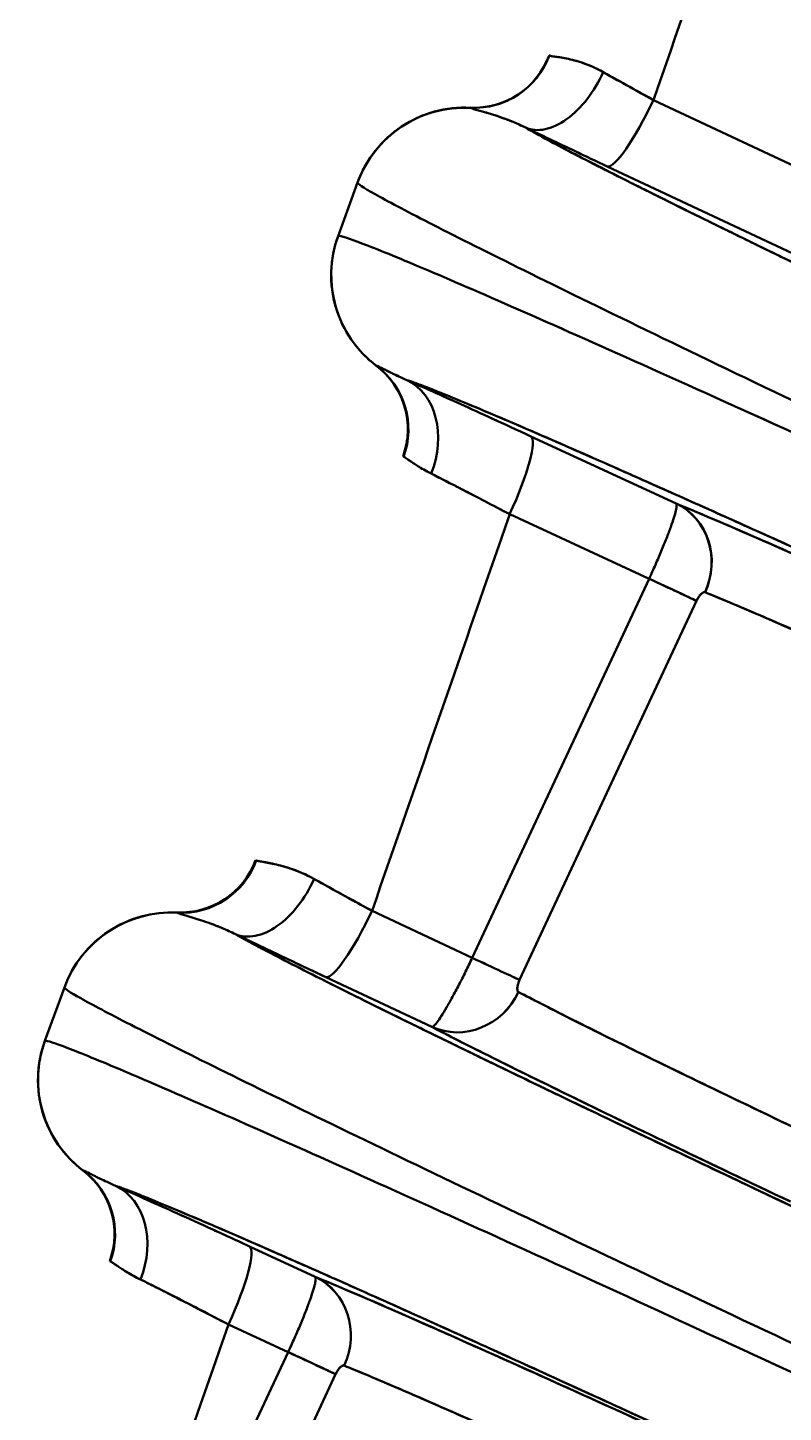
# Model space of a CAD drawing. Header units: millimetres. Extents: x -142 to 142, y -208 to 161.
# Drawn here: x -111.48 to -104.84, y -150.39 to -138.22 of the extents above; entities that cross this region are included whole.
import ezdxf

# ---------------------------------------------------------------- set-up
doc = ezdxf.new("R2010")
doc.units = ezdxf.units.MM
doc.layers.add('1', color=7, linetype='Continuous', true_color=0xffffff)

msp = doc.modelspace()

# ---------------------------------------------------------------- linework, layer by layer
at = {"layer": '1', "color": 251, "linetype": 'Continuous', "lineweight": 50}
for p, q in [((-105.983, -138.851, 1.184), (-104.406, -139.593, 1.492)), ((-105.983, -138.851, -1.184), (-104.406, -139.593, -1.492)), ((-106.389, -139.434, -1.861), (-104.76, -140.2, -2.179)), ((-106.389, -139.434, 1.861), (-104.76, -140.2, 2.179)), ((-108.582, -139.576, 0), (-108.754, -140.047, 0)), ((-107.061, -141.807, 1.931), (-105.784, -142.397, 2.179)), ((-107.061, -141.807, -1.931), (-105.784, -142.397, -2.179)), ((-107.246, -142.492, -1.254), (-106.022, -143.059, -1.492)), ((-107.246, -142.492, 1.254), (-106.022, -143.059, 1.492)), ((-106.022, -143.059, -1.492), (-107.575, -146.39, -1.492)), ((-107.575, -146.39, 1.492), (-106.022, -143.059, 1.492)), ((-107.159, -146.585, 1.878), (-105.605, -143.253, 1.878)), ((-105.605, -143.253, -1.878), (-107.159, -146.585, -1.878)), ((-108.455, -145.977, -1.32), (-107.575, -146.39, -1.492)), ((-108.455, -145.977, 1.32), (-107.575, -146.39, 1.492)), ((-108.861, -146.56, -1.997), (-107.93, -146.998, -2.179)), ((-108.861, -146.56, 1.997), (-107.93, -146.998, 2.179)), ((-111.157, -146.65, 0), (-111.329, -147.121, 0)), ((-109.531, -148.927, -2.067), (-108.954, -149.194, -2.179)), ((-109.531, -148.927, 2.067), (-108.954, -149.194, 2.179)), ((-109.717, -149.613, -1.39), (-109.192, -149.856, -1.492)), ((-109.717, -149.613, 1.39), (-109.192, -149.856, 1.492)), ((-109.192, -149.856, -1.492), (-110.745, -153.188, -1.492)), ((-110.745, -153.188, 1.492), (-109.192, -149.856, 1.492)), ((-108.775, -150.05, -1.878), (-110.328, -153.382, -1.878)), ((-110.328, -153.382, 1.878), (-108.775, -150.05, 1.878))]:
    msp.add_line(p, q, dxfattribs=at)
at = {"layer": '1', "color": 251, "linetype": 'Continuous', "lineweight": 50, "extrusion": (0.00965, -0.017258, 0.999804)}
msp.add_arc((-161.336, -68.133, 1.376), 0.7, 237.8865, 310.7816, dxfattribs=at)
at = {"layer": '1', "color": 251, "linetype": 'Continuous', "lineweight": 50, "extrusion": (0.009651, -0.017258, -0.999804)}
msp.add_arc((-161.338, 68.127, 1.376), 0.7, 49.2206, 122.1157, dxfattribs=at)
at = {"layer": '1', "color": 251, "linetype": 'Continuous', "lineweight": 50, "extrusion": (0.729753, -0.351583, 0.586388)}
msp.add_arc((-171.097, 22.431, -28.363), 0.7, 181.2345, 272.9302, dxfattribs=at)
at = {"layer": '1', "color": 251, "linetype": 'Continuous', "lineweight": 50, "extrusion": (0.729753, -0.351583, -0.586387)}
msp.add_arc((-171.097, -22.431, -28.363), 0.7, 87.0699, 178.7656, dxfattribs=at)
at = {"layer": '1', "color": 251, "linetype": 'Continuous', "lineweight": 50, "extrusion": (0.891254, -0.418943, 0.173647)}
for centre in [(-170.747, 8.265, -36.082), (-178.247, 8.261, -35.276)]:
    msp.add_arc(centre, 0.7, 181.0154, 270.0306, dxfattribs=at)
at = {"layer": '1', "color": 251, "linetype": 'Continuous', "lineweight": 50, "extrusion": (0.891254, -0.418943, -0.173647)}
for centre in [(-170.747, -8.265, -36.082), (-178.247, -8.261, -35.276)]:
    msp.add_arc(centre, 0.7, 89.9694, 178.9846, dxfattribs=at)
at = {"layer": '1', "color": 251, "linetype": 'Continuous', "lineweight": 50, "extrusion": (-0.005992, -0.016463, -0.999847)}
for centre, end in [((-53.296, 168.27, 2.948), 252.9083), ((-53.296, 175.797, 3.08), 252.9078)]:
    msp.add_arc(centre, 1, 180, end, dxfattribs=at)
at = {"layer": '1', "color": 251, "linetype": 'Continuous', "lineweight": 50, "extrusion": (0.005992, 0.016463, -0.999847)}
for centre, end in [((53.296, -168.27, -2.948), 72.9083), ((53.296, -175.797, -3.08), 72.9078)]:
    msp.add_arc(centre, 1, 360, end, dxfattribs=at)
at = {"layer": '1', "color": 251, "linetype": 'Continuous', "lineweight": 50, "extrusion": (0.005992, 0.016463, 0.999847)}
for centre, end in [((53.296, 168.771, -2.957), 72.908), ((53.296, 176.299, -3.089), 72.9075)]:
    msp.add_arc(centre, 1, 360, end, dxfattribs=at)
at = {"layer": '1', "color": 251, "linetype": 'Continuous', "lineweight": 50, "extrusion": (-0.005992, -0.016463, 0.999847)}
for centre, end in [((-53.296, -168.771, 2.957), 252.908), ((-53.296, -176.299, 3.089), 252.9075)]:
    msp.add_arc(centre, 1, 180, end, dxfattribs=at)
at = {"layer": '1', "color": 251, "linetype": 'Continuous', "lineweight": 50, "extrusion": (0.01805, 0.007346, -0.99981)}
msp.add_arc((-90.265, -154.211, -2.977), 0.7, 59.243, 132.1385, dxfattribs=at)
at = {"layer": '1', "color": 251, "linetype": 'Continuous', "lineweight": 50, "extrusion": (0.01805, 0.007345, 0.99981)}
msp.add_arc((-90.266, 154.21, -2.977), 0.7, 227.8622, 300.7576, dxfattribs=at)
at = {"layer": '1', "color": 251, "linetype": 'Continuous', "lineweight": 50, "extrusion": (0.576567, -0.253901, -0.776598)}
msp.add_arc((-173.614, -33.431, -25.523), 0.7, 1.5874, 87.3066, dxfattribs=at)
at = {"layer": '1', "color": 251, "linetype": 'Continuous', "lineweight": 50, "extrusion": (0.576568, -0.253901, 0.776597)}
msp.add_arc((-173.614, 33.431, -25.523), 0.7, 272.6934, 358.4126, dxfattribs=at)
at = {"layer": '1', "color": 251, "linetype": 'Continuous', "lineweight": 50, "extrusion": (0.893816, -0.413449, -0.173647)}
for centre in [(-174.351, -8.449, -36.728), (-181.851, -8.453, -35.968)]:
    msp.add_arc(centre, 0.7, 1.0154, 90.0307, dxfattribs=at)
at = {"layer": '1', "color": 251, "linetype": 'Continuous', "lineweight": 50, "extrusion": (0.893816, -0.413449, 0.173647)}
for centre in [(-174.351, 8.449, -36.728), (-181.851, 8.453, -35.968)]:
    msp.add_arc(centre, 0.7, 269.9693, 358.9846, dxfattribs=at)
at = {"layer": '1', "color": 251, "linetype": 'Continuous', "lineweight": 50, "extrusion": (0.332134, -0.136903, 0.933244)}
for centre in [(-172.564, 41.442, -13.607), (-180.056, 41.759, -13.729)]:
    msp.add_arc(centre, 0.6, 267.5743, 357.2154, dxfattribs=at)
at = {"layer": '1', "color": 251, "linetype": 'Continuous', "lineweight": 50, "extrusion": (-0.332132, 0.136907, 0.933244)}
for centre in [(172.565, -41.439, 13.606), (180.057, -41.757, 13.728)]:
    msp.add_arc(centre, 0.6, 87.5751, 177.2162, dxfattribs=at)
at = {"layer": '1', "color": 251, "linetype": 'Continuous', "lineweight": 50, "extrusion": (0.422627, 0.906304, 2.5651e-05)}
for centre in [(35.732, 2.087, -174.462), (35.732, 2.087, -181.962)]:
    msp.add_arc(centre, 0.6, 199.9626, 260, dxfattribs=at)
at = {"layer": '1', "color": 251, "linetype": 'Continuous', "lineweight": 50, "extrusion": (-0.422618, -0.906308, -5.3707e-15)}
for centre in [(-35.733, -2.083, 174.462), (-35.733, -2.083, 181.962)]:
    msp.add_arc(centre, 0.6, 19.9626, 80, dxfattribs=at)
at = {"layer": '1', "color": 251, "linetype": 'Continuous', "lineweight": 50, "extrusion": (0.008593, -0.017205, 0.999815)}
msp.add_arc((-163.449, -80.756, 1.582), 0.7, 240.5581, 313.4535, dxfattribs=at)
at = {"layer": '1', "color": 251, "linetype": 'Continuous', "lineweight": 50, "extrusion": (0.008594, -0.017204, -0.999815)}
msp.add_arc((-163.451, 80.75, 1.582), 0.7, 46.5485, 119.4438, dxfattribs=at)
at = {"layer": '1', "color": 251, "linetype": 'Continuous', "lineweight": 50, "extrusion": (0.721027, -0.347763, 0.599317)}
msp.add_arc((-178.604, 22.442, -27.257), 0.7, 181.2492, 273.0328, dxfattribs=at)
at = {"layer": '1', "color": 251, "linetype": 'Continuous', "lineweight": 50, "extrusion": (0.721027, -0.347763, -0.599317)}
msp.add_arc((-178.604, -22.442, -27.257), 0.7, 86.9673, 178.7509, dxfattribs=at)
at = {"layer": '1', "color": 251, "linetype": 'Continuous', "lineweight": 50, "extrusion": (0.422618, 0.906308, -5.3707e-15)}
msp.add_arc((35.733, 2.083, -178.138), 0.6, 199.9626, 260, dxfattribs=at)
at = {"layer": '1', "color": 251, "linetype": 'Continuous', "lineweight": 50, "extrusion": (-0.42261, -0.906312, -2.5651e-05)}
msp.add_arc((-35.735, -2.078, 178.138), 0.6, 19.9626, 80, dxfattribs=at)
at = {"layer": '1', "color": 251, "linetype": 'Continuous', "lineweight": 50, "extrusion": (-0.318367, 0.166425, -0.933244)}
msp.add_arc((179.673, 26.523, 7.864), 0.6, 267.5751, 357.2162, dxfattribs=at)
at = {"layer": '1', "color": 251, "linetype": 'Continuous', "lineweight": 50, "extrusion": (0.318365, -0.16643, -0.933244)}
msp.add_arc((-179.673, -26.52, -7.863), 0.6, 87.5743, 177.2154, dxfattribs=at)
at = {"layer": '1', "color": 251, "linetype": 'Continuous', "lineweight": 50, "extrusion": (0.017262, 0.007942, -0.999819)}
msp.add_arc((-88.632, -163.387, -3.077), 0.7, 61.8045, 134.7002, dxfattribs=at)
at = {"layer": '1', "color": 251, "linetype": 'Continuous', "lineweight": 50, "extrusion": (0.017262, 0.007941, 0.999819)}
msp.add_arc((-88.634, 163.386, -3.077), 0.7, 225.3004, 298.1961, dxfattribs=at)
at = {"layer": '1', "color": 251, "linetype": 'Continuous', "lineweight": 50, "extrusion": (0.570516, -0.250975, -0.781999)}
msp.add_arc((-181.11, -33.347, -24.9), 0.7, 1.6045, 87.2979, dxfattribs=at)
at = {"layer": '1', "color": 251, "linetype": 'Continuous', "lineweight": 50, "extrusion": (0.570517, -0.250975, 0.781999)}
msp.add_arc((-181.11, 33.347, -24.9), 0.7, 272.7021, 358.3955, dxfattribs=at)
at = {"layer": '1', "color": 251, "linetype": 'Continuous', "lineweight": 50}
for points, knots in [([(-106.007, -132.501), (-106.011, -132.511, -0.659), (-105.9, -132.585, -1.977), (-105.219, -132.946, -4.511), (-103.545, -133.776, -7.303), (-100.52, -135.224, -9.541), (-96.942, -136.908, -10.327), (-93.353, -138.567, -9.541), (-90.3, -139.953, -7.303), (-88.587, -140.701, -4.511), (-87.874, -140.991, -1.977), (-87.745, -141.028, -0.659), (-87.74, -141.019, 0)], [0, 0, 0, 0, 0.0625, 0.125, 0.25, 0.375, 0.5, 0.625, 0.75, 0.875, 0.9375, 1, 1, 1, 1]), ([(-87.74, -141.019, 0), (-87.745, -141.028, 0.659), (-87.874, -140.991, 1.977), (-88.587, -140.702, 4.511), (-90.3, -139.953, 7.303), (-93.353, -138.567, 9.541), (-96.942, -136.908, 10.327), (-100.521, -135.225, 9.541), (-103.545, -133.776, 7.303), (-105.219, -132.946, 4.511), (-105.9, -132.585, 1.977), (-106.011, -132.511, 0.659), (-106.007, -132.501)], [0, 0, 0, 0, 0.0625, 0.125, 0.25, 0.375, 0.5, 0.625, 0.75, 0.875, 0.9375, 1, 1, 1, 1]), ([(-87.991, -141.454, 0), (-87.985, -141.445, -0.657), (-88.093, -141.372, -1.972), (-88.767, -141.014, -4.502), (-90.433, -140.188, -7.289), (-93.447, -138.745, -9.525), (-97.016, -137.066, -10.311), (-100.596, -135.411, -9.525), (-103.64, -134.029, -7.289), (-105.343, -133.285, -4.502), (-106.05, -132.998, -1.972), (-106.175, -132.963, -0.657), (-106.179, -132.972)], [0, 0, 0, 0, 0.0625, 0.125, 0.25, 0.375, 0.5, 0.625, 0.75, 0.875, 0.9375, 1, 1, 1, 1]), ([(-106.179, -132.972), (-106.175, -132.963, 0.657), (-106.05, -132.998, 1.972), (-105.343, -133.285, 4.502), (-103.64, -134.029, 7.289), (-100.596, -135.411, 9.525), (-97.016, -137.066, 10.311), (-93.447, -138.744, 9.525), (-90.433, -140.188, 7.289), (-88.767, -141.014, 4.502), (-88.093, -141.372, 1.972), (-87.985, -141.445, 0.657), (-87.991, -141.454, 0)], [0, 0, 0, 0, 0.0625, 0.125, 0.25, 0.375, 0.5, 0.625, 0.75, 0.875, 0.9375, 1, 1, 1, 1]), ([(-106.899, -138.459, 0.018), (-106.899, -138.46, 0.064), (-106.892, -138.463, 0.157), (-106.866, -138.467, 0.294), (-106.823, -138.473, 0.427), (-106.747, -138.486, 0.597), (-106.618, -138.515, 0.79), (-106.491, -138.568, 0.917), (-106.425, -138.605, 0.972)], [0, 0, 0, 0, 0.125, 0.25, 0.375, 0.5, 0.75, 1, 1, 1, 1]), ([(-106.899, -138.459, -0.018), (-106.898, -138.462, -0.117), (-106.872, -138.466, -0.303), (-106.771, -138.48, -0.558), (-106.623, -138.514, -0.785), (-106.496, -138.565, -0.913), (-106.425, -138.605, -0.972)], [0, 0, 0, 0, 0.272244, 0.510419, 0.742325, 1, 1, 1, 1]), ([(-106.425, -138.605, -0.972), (-106.385, -138.628, -1.005), (-106.297, -138.677, -1.067), (-106.149, -138.76, -1.141), (-106.041, -138.82, -1.173), (-105.983, -138.851, -1.184)], [0, 0, 0, 0, 0.311892, 0.637326, 1, 1, 1, 1]), ([(-107.592, -138.919, -0.017), (-107.592, -138.921, -0.152), (-107.57, -138.929, -0.423), (-107.446, -138.963, -0.951), (-107.262, -139.018, -1.317), (-107.106, -139.094, -1.526)], [0, 0, 0, 0, 0.25, 0.5, 1, 1, 1, 1]), ([(-107.592, -138.919, 0.017), (-107.592, -138.921, 0.152), (-107.57, -138.929, 0.423), (-107.492, -138.95, 0.753), (-107.4, -138.977, 1.007), (-107.316, -139.005, 1.19), (-107.218, -139.042, 1.364), (-107.144, -139.075, 1.473), (-107.106, -139.094, 1.526)], [0, 0, 0, 0, 0.25, 0.5, 0.625, 0.75, 0.875, 1, 1, 1, 1]), ([(-108.582, -139.576), (-108.586, -139.585, -0.616), (-108.482, -139.654, -1.848), (-107.845, -139.991, -4.218), (-106.28, -140.767, -6.827), (-103.452, -142.121, -8.92), (-100.107, -143.694, -9.655), (-96.752, -145.245, -8.92), (-93.897, -146.541, -6.827), (-92.296, -147.242, -4.218), (-91.629, -147.513, -1.848), (-91.509, -147.548, -0.616), (-91.504, -147.539, 0)], [0, 0, 0, 0, 0.0625, 0.125, 0.25, 0.375, 0.5, 0.625, 0.75, 0.875, 0.9375, 1, 1, 1, 1]), ([(-91.504, -147.539, 0), (-91.509, -147.548, 0.616), (-91.629, -147.513, 1.848), (-92.296, -147.242, 4.218), (-93.897, -146.541, 6.827), (-96.752, -145.245, 8.92), (-100.107, -143.694, 9.655), (-103.452, -142.121, 8.92), (-106.28, -140.767, 6.827), (-107.845, -139.991, 4.218), (-108.482, -139.654, 1.848), (-108.586, -139.585, 0.616), (-108.582, -139.576)], [0, 0, 0, 0, 0.0625, 0.125, 0.25, 0.375, 0.5, 0.625, 0.75, 0.875, 0.9375, 1, 1, 1, 1]), ([(-91.755, -147.974, 0), (-91.75, -147.965, -0.614), (-91.851, -147.897, -1.843), (-92.481, -147.563, -4.207), (-94.038, -146.792, -6.813), (-96.855, -145.443, -8.902), (-100.191, -143.874, -9.636), (-103.536, -142.327, -8.902), (-106.381, -141.036, -6.813), (-107.973, -140.339, -4.207), (-108.634, -140.072, -1.843), (-108.751, -140.038, -0.614), (-108.754, -140.047)], [0, 0, 0, 0, 0.0625, 0.125, 0.25, 0.375, 0.5, 0.625, 0.75, 0.875, 0.9375, 1, 1, 1, 1]), ([(-108.754, -140.047), (-108.751, -140.038, 0.614), (-108.634, -140.072, 1.843), (-107.973, -140.339, 4.207), (-106.381, -141.036, 6.813), (-103.537, -142.327, 8.902), (-100.191, -143.874, 9.636), (-96.855, -145.442, 8.902), (-94.038, -146.791, 6.813), (-92.481, -147.564, 4.207), (-91.851, -147.897, 1.843), (-91.75, -147.965, 0.614), (-91.755, -147.974, 0)], [0, 0, 0, 0, 0.0625, 0.125, 0.25, 0.375, 0.5, 0.625, 0.75, 0.875, 0.9375, 1, 1, 1, 1]), ([(-107.936, -142.135, 0.8), (-107.892, -142.157, 0.86), (-107.798, -142.204, 0.967), (-107.636, -142.287, 1.097), (-107.453, -142.383, 1.197), (-107.318, -142.454, 1.239), (-107.246, -142.492, 1.254)], [0, 0, 0, 0, 0.252961, 0.488276, 0.729749, 1, 1, 1, 1]), ([(-105.53, -143.177, 1.974), (-105.405, -143.229, 2.327), (-105.086, -143.362, 3.006), (-104.425, -143.651, 3.903), (-103.604, -144.019, 4.638), (-102.971, -144.306, 4.994), (-102.642, -144.457, 5.133)], [0, 0, 0, 0, 0.246643, 0.493788, 0.74718, 1, 1, 1, 1]), ([(-102.642, -144.457, -5.133), (-102.964, -144.31, -4.997), (-103.583, -144.028, -4.651), (-104.402, -143.662, -3.928), (-105.074, -143.368, -3.029), (-105.402, -143.23, -2.335), (-105.53, -143.177, -1.974)], [0, 0, 0, 0, 0.247167, 0.494708, 0.747725, 1, 1, 1, 1]), ([(-109.474, -145.534, 0.019), (-109.474, -145.535, 0.07), (-109.467, -145.538, 0.171), (-109.439, -145.543, 0.322), (-109.393, -145.55, 0.468), (-109.312, -145.566, 0.655), (-109.173, -145.6, 0.868), (-109.036, -145.657, 1.009), (-108.965, -145.697, 1.07)], [0, 0, 0, 0, 0.125, 0.25, 0.375, 0.5, 0.75, 1, 1, 1, 1]), ([(-109.474, -145.534, -0.019), (-109.473, -145.537, -0.127), (-109.446, -145.542, -0.331), (-109.338, -145.56, -0.612), (-109.178, -145.599, -0.862), (-109.041, -145.654, -1.005), (-108.965, -145.697, -1.07)], [0, 0, 0, 0, 0.271658, 0.50957, 0.741598, 1, 1, 1, 1]), ([(-108.965, -145.697, -1.07), (-108.916, -145.724, -1.111), (-108.815, -145.78, -1.185), (-108.644, -145.874, -1.27), (-108.521, -145.941, -1.307), (-108.455, -145.977, -1.32)], [0, 0, 0, 0, 0.323528, 0.644041, 1, 1, 1, 1]), ([(-110.167, -145.994, -0.017), (-110.167, -145.996, -0.16), (-110.144, -146.004, -0.448), (-110.012, -146.042, -1.007), (-109.817, -146.103, -1.395), (-109.654, -146.183, -1.618)], [0, 0, 0, 0, 0.25, 0.5, 1, 1, 1, 1]), ([(-110.167, -145.994, 0.017), (-110.167, -145.996, 0.16), (-110.144, -146.004, 0.448), (-110.061, -146.028, 0.797), (-109.963, -146.058, 1.066), (-109.875, -146.088, 1.261), (-109.772, -146.128, 1.446), (-109.694, -146.163, 1.562), (-109.654, -146.183, 1.618)], [0, 0, 0, 0, 0.25, 0.5, 0.625, 0.75, 0.875, 1, 1, 1, 1]), ([(-111.157, -146.65), (-111.16, -146.659, -0.573), (-111.063, -146.723, -1.719), (-110.471, -147.036, -3.924), (-109.015, -147.758, -6.352), (-106.384, -149.017, -8.299), (-103.272, -150.481, -8.982), (-100.15, -151.924, -8.299), (-97.494, -153.13, -6.352), (-96.005, -153.782, -3.924), (-95.385, -154.034, -1.719), (-95.273, -154.067, -0.573), (-95.268, -154.059, 0)], [0, 0, 0, 0, 0.0625, 0.125, 0.25, 0.375, 0.5, 0.625, 0.75, 0.875, 0.9375, 1, 1, 1, 1]), ([(-95.268, -154.059, 0), (-95.273, -154.067, 0.573), (-95.385, -154.034, 1.719), (-96.005, -153.782, 3.924), (-97.494, -153.13, 6.352), (-100.15, -151.924, 8.299), (-103.272, -150.481, 8.982), (-106.384, -149.017, 8.299), (-109.015, -147.758, 6.352), (-110.471, -147.036, 3.924), (-111.063, -146.723, 1.719), (-111.16, -146.659, 0.573), (-111.157, -146.65)], [0, 0, 0, 0, 0.0625, 0.125, 0.25, 0.375, 0.5, 0.625, 0.75, 0.875, 0.9375, 1, 1, 1, 1]), ([(-104.332, -148.081, 5.133), (-104.65, -147.93, 4.998), (-105.258, -147.639, 4.655), (-106.063, -147.248, 3.938), (-106.724, -146.92, 3.04), (-107.044, -146.756, 2.34), (-107.168, -146.691, 1.974)], [0, 0, 0, 0, 0.245969, 0.490401, 0.744218, 1, 1, 1, 1]), ([(-107.168, -146.691, -1.974), (-107.05, -146.753, -2.323), (-106.746, -146.91, -2.997), (-106.104, -147.228, -3.893), (-105.294, -147.621, -4.633), (-104.662, -147.924, -4.992), (-104.332, -148.081, -5.133)], [0, 0, 0, 0, 0.244474, 0.489608, 0.74449, 1, 1, 1, 1]), ([(-95.519, -154.494, 0), (-95.515, -154.486, -0.571), (-95.609, -154.423, -1.714), (-96.195, -154.113, -3.913), (-97.643, -153.395, -6.336), (-100.263, -152.141, -8.279), (-103.365, -150.682, -8.962), (-106.477, -149.243, -8.279), (-109.122, -148.042, -6.336), (-110.603, -147.394, -3.913), (-111.217, -147.145, -1.714), (-111.326, -147.113, -0.571), (-111.329, -147.121)], [0, 0, 0, 0, 0.0625, 0.125, 0.25, 0.375, 0.5, 0.625, 0.75, 0.875, 0.9375, 1, 1, 1, 1]), ([(-111.329, -147.121), (-111.326, -147.113, 0.571), (-111.217, -147.145, 1.714), (-110.603, -147.394, 3.913), (-109.122, -148.042, 6.336), (-106.477, -149.243, 8.279), (-103.365, -150.682, 8.962), (-100.263, -152.141, 8.279), (-97.643, -153.395, 6.336), (-96.195, -154.113, 3.913), (-95.609, -154.423, 1.714), (-95.515, -154.486, 0.571), (-95.519, -154.494, 0)], [0, 0, 0, 0, 0.0625, 0.125, 0.25, 0.375, 0.5, 0.625, 0.75, 0.875, 0.9375, 1, 1, 1, 1]), ([(-110.757, -149.059, -0.019), (-110.755, -149.058, -0.097), (-110.742, -149.065, -0.251), (-110.699, -149.094, -0.439), (-110.65, -149.127, -0.582), (-110.604, -149.155, -0.686), (-110.551, -149.186, -0.784), (-110.511, -149.208, -0.847), (-110.489, -149.218, -0.877)], [0, 0, 0, 0, 0.25, 0.5, 0.625, 0.75, 0.875, 1, 1, 1, 1]), ([(-110.489, -149.218, 0.877), (-110.441, -149.242, 0.944), (-110.337, -149.294, 1.065), (-110.156, -149.385, 1.212), (-109.95, -149.491, 1.326), (-109.798, -149.57, 1.373), (-109.717, -149.613, 1.39)], [0, 0, 0, 0, 0.251444, 0.486364, 0.728563, 1, 1, 1, 1]), ([(-105.812, -151.254, -5.133), (-106.133, -151.107, -4.997), (-106.751, -150.826, -4.652), (-107.57, -150.46, -3.93), (-108.243, -150.165, -3.031), (-108.571, -150.027, -2.335), (-108.7, -149.975, -1.974)], [0, 0, 0, 0, 0.246921, 0.49392, 0.747102, 1, 1, 1, 1]), ([(-108.7, -149.975, 1.974), (-108.574, -150.026, 2.326), (-108.257, -150.159, 3.004), (-107.597, -150.448, 3.901), (-106.775, -150.815, 4.637), (-106.141, -151.103, 4.994), (-105.812, -151.254, 5.133)], [0, 0, 0, 0, 0.246266, 0.493, 0.746655, 1, 1, 1, 1])]:
    msp.add_open_spline(points, degree=3, knots=knots, dxfattribs=at)
for points in [[(-105.983, -138.851, -1.184), (-105.581, -137.691, -1.162), (-105.178, -136.532, -1.14), (-104.776, -135.372, -1.118)], [(-105.983, -138.851, 1.184), (-105.581, -137.691, 1.162), (-105.178, -136.532, 1.14), (-104.776, -135.372, 1.118)], [(-107.592, -138.919, 0), (-107.518, -138.922, 0), (-107.369, -138.906, 0), (-107.163, -138.813, 0), (-106.998, -138.66, 0), (-106.924, -138.529, 0), (-106.899, -138.459, 0)], [(-106.899, -138.459, 0), (-106.899, -138.459, 0.003), (-106.899, -138.459, 0.009), (-106.899, -138.459, 0.015), (-106.899, -138.459, 0.018)], [(-106.899, -138.459, 0), (-106.899, -138.459, -0.003), (-106.899, -138.459, -0.009), (-106.899, -138.459, -0.015), (-106.899, -138.459, -0.018)], [(-106.425, -138.605, 0.972), (-106.38, -138.631, 1.009), (-106.265, -138.696, 1.092), (-106.088, -138.794, 1.163), (-105.983, -138.851, 1.184)], [(-107.592, -138.919, 0), (-107.698, -138.913, 0), (-107.911, -138.937, 0), (-108.205, -139.069, 0), (-108.441, -139.289, 0), (-108.546, -139.476, 0), (-108.582, -139.576)], [(-107.592, -138.919, 0), (-107.592, -138.919, 0.003), (-107.592, -138.919, 0.008), (-107.592, -138.919, 0.014), (-107.592, -138.919, 0.017)], [(-107.592, -138.919, 0), (-107.592, -138.919, -0.003), (-107.592, -138.919, -0.008), (-107.592, -138.919, -0.014), (-107.592, -138.919, -0.017)], [(-107.106, -139.094, -1.526), (-107.041, -139.125, -1.578), (-106.902, -139.192, -1.674), (-106.672, -139.301, -1.787), (-106.488, -139.388, -1.842), (-106.389, -139.434, -1.861)], [(-107.106, -139.094, -1.526), (-107.067, -139.117, -1.772), (-106.969, -139.172, -2.256), (-106.769, -139.278, -2.953), (-106.517, -139.409, -3.624), (-106.211, -139.564, -4.271), (-105.858, -139.74, -4.882), (-105.462, -139.936, -5.452), (-105.014, -140.155, -5.993), (-104.49, -140.41, -6.523), (-103.852, -140.717, -7.05), (-103.07, -141.092, -7.558), (-102.122, -141.542, -8.003), (-101.405, -141.881, -8.215), (-101.021, -142.061, -8.292)], [(-101.021, -142.061, 8.292), (-101.36, -141.902, 8.224), (-101.992, -141.604, 8.044), (-102.821, -141.21, 7.684), (-103.524, -140.875, 7.273), (-104.121, -140.588, 6.836), (-104.637, -140.339, 6.38), (-105.095, -140.115, 5.9), (-105.513, -139.911, 5.383), (-105.892, -139.723, 4.827), (-106.229, -139.555, 4.235), (-106.52, -139.407, 3.614), (-106.764, -139.281, 2.967), (-106.962, -139.176, 2.287), (-107.064, -139.118, 1.786), (-107.106, -139.094, 1.526)], [(-107.106, -139.094, 1.526), (-107.041, -139.125, 1.578), (-106.903, -139.191, 1.673), (-106.672, -139.301, 1.787), (-106.488, -139.388, 1.842), (-106.389, -139.434, 1.861)], [(-108.418, -141.187, 0), (-108.502, -141.123, 0), (-108.65, -140.967, 0), (-108.79, -140.677, 0), (-108.83, -140.358, 0), (-108.79, -140.147, 0), (-108.754, -140.047)], [(-108.418, -141.187, 0), (-108.418, -141.187, -0.003), (-108.417, -141.187, -0.008), (-108.417, -141.186, -0.014), (-108.417, -141.186, -0.017)], [(-108.418, -141.187, 0), (-108.418, -141.187, 0.003), (-108.417, -141.187, 0.008), (-108.417, -141.186, 0.014), (-108.417, -141.186, 0.017)], [(-108.418, -141.187, 0), (-108.358, -141.231, 0), (-108.255, -141.34, 0), (-108.157, -141.543, 0), (-108.129, -141.767, 0), (-108.157, -141.915, 0), (-108.182, -141.984, 0)], [(-108.417, -141.186, 0.017), (-108.417, -141.186, 0.058), (-108.414, -141.186, 0.138), (-108.407, -141.189, 0.25), (-108.395, -141.194, 0.364), (-108.378, -141.203, 0.488), (-108.353, -141.215, 0.621), (-108.32, -141.232, 0.762), (-108.278, -141.254, 0.91), (-108.223, -141.28, 1.065), (-108.176, -141.301, 1.173), (-108.15, -141.312, 1.228)], [(-108.417, -141.186, -0.017), (-108.417, -141.186, -0.057), (-108.414, -141.186, -0.137), (-108.407, -141.189, -0.249), (-108.395, -141.194, -0.362), (-108.378, -141.203, -0.486), (-108.353, -141.215, -0.619), (-108.321, -141.232, -0.76), (-108.278, -141.253, -0.909), (-108.223, -141.28, -1.064), (-108.176, -141.301, -1.173), (-108.15, -141.312, -1.228)], [(-108.15, -141.312, 1.228), (-108.113, -141.324, 1.492), (-108.019, -141.358, 2.01), (-107.816, -141.439, 2.753), (-107.556, -141.546, 3.464), (-107.238, -141.681, 4.149), (-106.865, -141.843, 4.799), (-106.444, -142.027, 5.404), (-105.97, -142.238, 5.973), (-105.412, -142.487, 6.529), (-104.728, -142.795, 7.082), (-103.881, -143.18, 7.611), (-102.852, -143.651, 8.062), (-102.079, -144.008, 8.26), (-101.666, -144.199, 8.326)], [(-108.15, -141.312, 1.228), (-108.078, -141.344, 1.325), (-107.923, -141.413, 1.496), (-107.68, -141.522, 1.686), (-107.406, -141.648, 1.836), (-107.182, -141.751, 1.907), (-107.061, -141.807, 1.931)], [(-101.666, -144.199, -8.326), (-102.032, -144.03, -8.268), (-102.717, -143.714, -8.099), (-103.617, -143.301, -7.736), (-104.378, -142.954, -7.311), (-105.02, -142.664, -6.855), (-105.569, -142.417, -6.379), (-106.054, -142.2, -5.877), (-106.495, -142.005, -5.335), (-106.896, -141.829, -4.748), (-107.25, -141.676, -4.125), (-107.553, -141.548, -3.471), (-107.804, -141.444, -2.788), (-108.007, -141.363, -2.06), (-108.11, -141.325, -1.514), (-108.15, -141.312, -1.228)], [(-108.15, -141.312, -1.228), (-108.078, -141.344, -1.325), (-107.924, -141.412, -1.495), (-107.681, -141.522, -1.685), (-107.406, -141.648, -1.836), (-107.182, -141.751, -1.907), (-107.061, -141.807, -1.931)], [(-108.182, -141.984, 0), (-108.182, -141.984, -0.003), (-108.182, -141.984, -0.009), (-108.182, -141.984, -0.015), (-108.182, -141.984, -0.018)], [(-108.182, -141.984, -0.018), (-108.181, -141.984, -0.045), (-108.179, -141.984, -0.097), (-108.172, -141.988, -0.17), (-108.161, -141.995, -0.245), (-108.146, -142.006, -0.325), (-108.124, -142.021, -0.412), (-108.094, -142.042, -0.503), (-108.055, -142.068, -0.598), (-108.004, -142.099, -0.697), (-107.96, -142.123, -0.766), (-107.936, -142.135, -0.8)], [(-108.182, -141.984, 0.018), (-108.181, -141.984, 0.045), (-108.179, -141.984, 0.098), (-108.172, -141.988, 0.172), (-108.161, -141.995, 0.246), (-108.146, -142.006, 0.326), (-108.123, -142.022, 0.413), (-108.094, -142.042, 0.504), (-108.055, -142.068, 0.599), (-108.004, -142.099, 0.698), (-107.96, -142.123, 0.766), (-107.936, -142.135, 0.8)], [(-108.182, -141.984, 0), (-108.182, -141.984, 0.003), (-108.182, -141.984, 0.009), (-108.182, -141.984, 0.015), (-108.182, -141.984, 0.018)], [(-107.936, -142.135, -0.8), (-107.862, -142.172, -0.901), (-107.674, -142.268, -1.096), (-107.399, -142.411, -1.223), (-107.246, -142.492, -1.254)], [(-108.455, -145.977, 1.32), (-108.052, -144.815, 1.298), (-107.649, -143.654, 1.276), (-107.246, -142.492, 1.254)], [(-108.455, -145.977, -1.32), (-108.052, -144.815, -1.298), (-107.649, -143.654, -1.276), (-107.246, -142.492, -1.254)], [(-105.784, -142.397, -2.179), (-105.781, -142.399, -2.134), (-105.778, -142.412, -2.043), (-105.785, -142.455, -1.914), (-105.802, -142.519, -1.794), (-105.831, -142.602, -1.689), (-105.868, -142.702, -1.604), (-105.914, -142.814, -1.54), (-105.965, -142.935, -1.501), (-106.003, -143.018, -1.492), (-106.022, -143.059, -1.492)], [(-106.022, -143.059, 1.492), (-106.003, -143.018, 1.492), (-105.965, -142.935, 1.501), (-105.914, -142.814, 1.54), (-105.868, -142.702, 1.604), (-105.831, -142.602, 1.689), (-105.802, -142.519, 1.794), (-105.785, -142.455, 1.914), (-105.778, -142.412, 2.043), (-105.781, -142.399, 2.134), (-105.784, -142.397, 2.179)], [(-102.584, -143.822, -5.682), (-102.945, -143.656, -5.529), (-103.625, -143.347, -5.147), (-104.524, -142.943, -4.359), (-105.283, -142.608, -3.343), (-105.64, -142.457, -2.585), (-105.784, -142.397, -2.179)], [(-105.784, -142.397, 2.179), (-105.643, -142.455, 2.575), (-105.292, -142.604, 3.321), (-104.574, -142.921, 4.305), (-103.645, -143.338, 5.137), (-102.954, -143.652, 5.526), (-102.584, -143.822, 5.682)], [(-105.605, -143.253, 1.878), (-105.601, -143.243, 1.878), (-105.591, -143.226, 1.881), (-105.575, -143.203, 1.894), (-105.559, -143.186, 1.915), (-105.543, -143.176, 1.942), (-105.534, -143.176, 1.963), (-105.53, -143.177, 1.974)], [(-105.53, -143.177, -1.974), (-105.533, -143.176, -1.967), (-105.538, -143.176, -1.953), (-105.547, -143.179, -1.936), (-105.555, -143.184, -1.922), (-105.563, -143.19, -1.91), (-105.57, -143.198, -1.9), (-105.577, -143.206, -1.893), (-105.583, -143.214, -1.888), (-105.589, -143.223, -1.884), (-105.594, -143.232, -1.88), (-105.6, -143.242, -1.878), (-105.603, -143.249, -1.878), (-105.605, -143.253, -1.878)], [(-110.167, -145.993, 0), (-110.093, -145.997, 0), (-109.944, -145.98, 0), (-109.738, -145.888, 0), (-109.573, -145.734, 0), (-109.499, -145.603, 0), (-109.474, -145.534, 0)], [(-109.474, -145.534, 0), (-109.474, -145.534, 0.003), (-109.474, -145.534, 0.009), (-109.474, -145.534, 0.016), (-109.474, -145.534, 0.019)], [(-109.474, -145.534, 0), (-109.474, -145.534, -0.003), (-109.474, -145.534, -0.009), (-109.474, -145.534, -0.016), (-109.474, -145.534, -0.019)], [(-108.965, -145.697, 1.07), (-108.913, -145.726, 1.114), (-108.781, -145.8, 1.212), (-108.576, -145.911, 1.296), (-108.455, -145.977, 1.32)], [(-110.167, -145.993, 0), (-110.273, -145.988, 0), (-110.486, -146.012, 0), (-110.78, -146.144, 0), (-111.016, -146.363, 0), (-111.121, -146.55, 0), (-111.157, -146.65)], [(-110.167, -145.993, 0), (-110.167, -145.993, 0.003), (-110.167, -145.993, 0.008), (-110.167, -145.994, 0.014), (-110.167, -145.994, 0.017)], [(-110.167, -145.993, 0), (-110.167, -145.993, -0.003), (-110.167, -145.993, -0.008), (-110.167, -145.994, -0.014), (-110.167, -145.994, -0.017)], [(-109.654, -146.183, -1.618), (-109.578, -146.219, -1.681), (-109.418, -146.296, -1.793), (-109.17, -146.414, -1.915), (-108.969, -146.509, -1.976), (-108.861, -146.56, -1.997)], [(-109.654, -146.183, -1.618), (-109.61, -146.208, -1.856), (-109.502, -146.267, -2.321), (-109.29, -146.379, -2.983), (-109.025, -146.515, -3.619), (-108.707, -146.675, -4.229), (-108.343, -146.855, -4.798), (-107.935, -147.056, -5.329), (-107.463, -147.286, -5.841), (-106.891, -147.562, -6.35), (-106.18, -147.903, -6.848), (-105.307, -148.319, -7.298), (-104.632, -148.638, -7.521), (-104.269, -148.809, -7.607)], [(-104.269, -148.809, 7.607), (-104.585, -148.66, 7.533), (-105.173, -148.382, 7.345), (-105.935, -148.02, 6.983), (-106.575, -147.714, 6.58), (-107.118, -147.453, 6.156), (-107.588, -147.225, 5.711), (-108.009, -147.019, 5.238), (-108.393, -146.831, 4.726), (-108.737, -146.66, 4.174), (-109.036, -146.509, 3.593), (-109.289, -146.379, 2.983), (-109.497, -146.27, 2.34), (-109.608, -146.209, 1.865), (-109.654, -146.183, 1.618)], [(-109.654, -146.183, 1.618), (-109.598, -146.21, 1.664), (-109.482, -146.265, 1.749), (-109.302, -146.351, 1.852), (-109.1, -146.447, 1.938), (-108.944, -146.521, 1.981), (-108.861, -146.56, 1.997)], [(-107.575, -146.39, -1.492), (-107.595, -146.431, -1.492), (-107.634, -146.513, -1.501), (-107.693, -146.63, -1.54), (-107.75, -146.737, -1.604), (-107.802, -146.83, -1.689), (-107.848, -146.905, -1.794), (-107.886, -146.96, -1.914), (-107.914, -146.993, -2.043), (-107.926, -146.999, -2.134), (-107.93, -146.998, -2.179)], [(-107.93, -146.998, 2.179), (-107.926, -146.999, 2.134), (-107.914, -146.993, 2.043), (-107.885, -146.96, 1.914), (-107.848, -146.905, 1.794), (-107.802, -146.83, 1.689), (-107.75, -146.737, 1.604), (-107.693, -146.63, 1.54), (-107.634, -146.513, 1.501), (-107.595, -146.431, 1.492), (-107.575, -146.39, 1.492)], [(-107.168, -146.691, 1.974), (-107.171, -146.689, 1.967), (-107.175, -146.685, 1.953), (-107.178, -146.677, 1.936), (-107.18, -146.667, 1.922), (-107.18, -146.657, 1.91), (-107.179, -146.647, 1.9), (-107.177, -146.636, 1.893), (-107.174, -146.627, 1.888), (-107.171, -146.617, 1.884), (-107.168, -146.607, 1.88), (-107.164, -146.596, 1.878), (-107.161, -146.589, 1.878), (-107.159, -146.585, 1.878)], [(-107.159, -146.585, -1.878), (-107.163, -146.594, -1.878), (-107.171, -146.613, -1.881), (-107.178, -146.639, -1.894), (-107.18, -146.663, -1.915), (-107.178, -146.681, -1.942), (-107.172, -146.689, -1.963), (-107.168, -146.691, -1.974)], [(-107.93, -146.998, -2.179), (-107.796, -147.068, -2.572), (-107.458, -147.239, -3.312), (-106.767, -147.58, -4.286), (-105.845, -148.026, -5.131), (-105.153, -148.357, -5.524), (-104.781, -148.533, -5.682)], [(-104.781, -148.533, 5.682), (-105.14, -148.363, 5.53), (-105.811, -148.042, 5.148), (-106.683, -147.621, 4.378), (-107.437, -147.25, 3.36), (-107.788, -147.071, 2.592), (-107.93, -146.998, 2.179)], [(-110.992, -148.261, 0), (-111.077, -148.197, 0), (-111.225, -148.042, 0), (-111.365, -147.752, 0), (-111.405, -147.432, 0), (-111.365, -147.221, 0), (-111.329, -147.121)], [(-110.992, -148.261, -0.017), (-110.992, -148.261, -0.06), (-110.989, -148.261, -0.144), (-110.981, -148.263, -0.262), (-110.969, -148.269, -0.382), (-110.95, -148.278, -0.513), (-110.924, -148.291, -0.655), (-110.889, -148.309, -0.804), (-110.844, -148.331, -0.961), (-110.785, -148.359, -1.127), (-110.735, -148.382, -1.242), (-110.707, -148.394, -1.301)], [(-110.992, -148.261, 0), (-110.992, -148.261, -0.003), (-110.992, -148.261, -0.008), (-110.992, -148.261, -0.014), (-110.992, -148.261, -0.017)], [(-110.992, -148.261, 0), (-110.933, -148.306, 0), (-110.83, -148.415, 0), (-110.732, -148.618, 0), (-110.704, -148.842, 0), (-110.732, -148.989, 0), (-110.757, -149.059, 0)], [(-110.992, -148.261, 0), (-110.992, -148.261, 0.003), (-110.992, -148.261, 0.008), (-110.992, -148.261, 0.014), (-110.992, -148.261, 0.017)], [(-110.992, -148.261, 0.017), (-110.992, -148.261, 0.06), (-110.989, -148.261, 0.145), (-110.981, -148.264, 0.263), (-110.969, -148.269, 0.384), (-110.95, -148.278, 0.514), (-110.924, -148.291, 0.656), (-110.889, -148.309, 0.805), (-110.843, -148.332, 0.962), (-110.785, -148.36, 1.127), (-110.735, -148.382, 1.242), (-110.707, -148.394, 1.301)], [(-104.906, -150.977, -7.65), (-105.227, -150.828, -7.591), (-105.828, -150.551, -7.43), (-106.619, -150.189, -7.099), (-107.29, -149.883, -6.717), (-107.86, -149.625, -6.309), (-108.35, -149.405, -5.883), (-108.785, -149.21, -5.434), (-109.182, -149.035, -4.951), (-109.543, -148.876, -4.429), (-109.863, -148.738, -3.876), (-110.14, -148.62, -3.296), (-110.374, -148.523, -2.688), (-110.566, -148.445, -2.038), (-110.667, -148.408, -1.554), (-110.707, -148.394, -1.301)], [(-110.707, -148.394, -1.301), (-110.631, -148.427, -1.405), (-110.466, -148.501, -1.59), (-110.205, -148.619, -1.798), (-109.906, -148.754, -1.963), (-109.663, -148.866, -2.041), (-109.531, -148.927, -2.067)], [(-110.707, -148.394, 1.301), (-110.669, -148.407, 1.538), (-110.575, -148.442, 2.001), (-110.383, -148.519, 2.66), (-110.143, -148.619, 3.292), (-109.852, -148.742, 3.899), (-109.514, -148.889, 4.475), (-109.136, -149.055, 5.012), (-108.71, -149.244, 5.519), (-108.211, -149.467, 6.015), (-107.602, -149.741, 6.509), (-106.854, -150.081, 6.984), (-105.949, -150.495, 7.394), (-105.269, -150.809, 7.583), (-104.906, -150.977, 7.65)], [(-110.707, -148.394, 1.301), (-110.63, -148.428, 1.406), (-110.465, -148.501, 1.591), (-110.204, -148.619, 1.798), (-109.906, -148.755, 1.963), (-109.663, -148.866, 2.041), (-109.531, -148.927, 2.067)], [(-110.757, -149.059, 0.019), (-110.756, -149.058, 0.048), (-110.753, -149.059, 0.106), (-110.746, -149.063, 0.187), (-110.734, -149.07, 0.268), (-110.717, -149.081, 0.357), (-110.693, -149.098, 0.452), (-110.661, -149.12, 0.552), (-110.618, -149.147, 0.656), (-110.563, -149.18, 0.765), (-110.516, -149.205, 0.84), (-110.489, -149.218, 0.877)], [(-110.757, -149.059, 0), (-110.757, -149.059, -0.003), (-110.757, -149.059, -0.009), (-110.757, -149.059, -0.016), (-110.757, -149.059, -0.019)], [(-110.757, -149.059, 0), (-110.757, -149.059, 0.003), (-110.757, -149.059, 0.009), (-110.757, -149.059, 0.016), (-110.757, -149.059, 0.019)], [(-108.954, -149.194, -2.179), (-108.951, -149.197, -2.134), (-108.948, -149.21, -2.043), (-108.954, -149.252, -1.914), (-108.972, -149.316, -1.794), (-109, -149.4, -1.689), (-109.038, -149.5, -1.604), (-109.083, -149.612, -1.54), (-109.135, -149.732, -1.501), (-109.173, -149.815, -1.492), (-109.192, -149.856, -1.492)], [(-109.192, -149.856, 1.492), (-109.173, -149.815, 1.492), (-109.135, -149.732, 1.501), (-109.083, -149.612, 1.54), (-109.038, -149.5, 1.604), (-109, -149.4, 1.689), (-108.972, -149.316, 1.794), (-108.954, -149.252, 1.914), (-108.948, -149.21, 2.043), (-108.951, -149.197, 2.134), (-108.954, -149.194, 2.179)], [(-105.754, -150.619, -5.682), (-106.115, -150.454, -5.53), (-106.794, -150.144, -5.148), (-107.69, -149.742, -4.363), (-108.451, -149.406, -3.346), (-108.809, -149.254, -2.586), (-108.954, -149.194, -2.179)], [(-108.954, -149.194, 2.179), (-108.813, -149.252, 2.575), (-108.463, -149.402, 3.319), (-107.747, -149.716, 4.301), (-106.817, -150.134, 5.136), (-106.124, -150.449, 5.526), (-105.754, -150.619, 5.682)], [(-110.489, -149.218, -0.877), (-110.407, -149.258, -0.991), (-110.197, -149.364, -1.212), (-109.889, -149.523, -1.355), (-109.717, -149.613, -1.39)], [(-110.927, -153.102, -1.456), (-110.524, -151.939, -1.434), (-110.12, -150.776, -1.412), (-109.717, -149.613, -1.39)], [(-110.927, -153.102, 1.456), (-110.524, -151.939, 1.434), (-110.12, -150.776, 1.412), (-109.717, -149.613, 1.39)], [(-108.7, -149.975, -1.974), (-108.703, -149.974, -1.967), (-108.708, -149.973, -1.953), (-108.716, -149.976, -1.936), (-108.725, -149.981, -1.922), (-108.733, -149.988, -1.91), (-108.74, -149.995, -1.9), (-108.747, -150.003, -1.893), (-108.753, -150.011, -1.888), (-108.758, -150.02, -1.884), (-108.764, -150.029, -1.88), (-108.769, -150.039, -1.878), (-108.773, -150.046, -1.878), (-108.775, -150.05, -1.878)], [(-108.775, -150.05, 1.878), (-108.77, -150.041, 1.878), (-108.761, -150.023, 1.881), (-108.745, -150, 1.894), (-108.729, -149.983, 1.915), (-108.713, -149.973, 1.942), (-108.704, -149.973, 1.963), (-108.7, -149.975, 1.974)]]:
    msp.add_open_spline(points, degree=3, dxfattribs=at)

doc.saveas('drawing.dxf')
